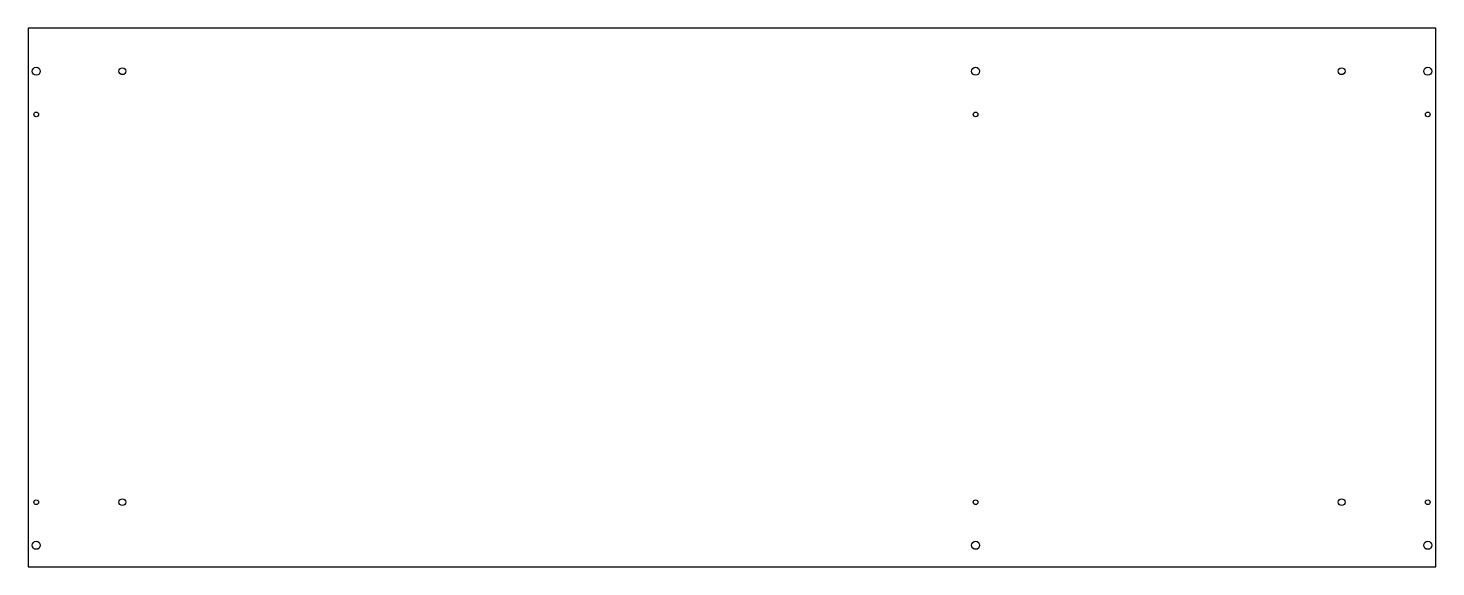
# Model space of a CAD drawing. Extents: x 0 to 1046, y 0 to 400.
import ezdxf

# ---------------------------------------------------------------- set-up
doc = ezdxf.new("R2010")
doc.units = 0
for name, color, linetype in [('LATOE10K50', 7, 'CONTINUOUS'), ('PANEL15K00', 7, 'CONTINUOUS'), ('VERTICA12K00', 7, 'CONTINUOUS'), ('VERTICA6K50', 7, 'CONTINUOUS')]:
    doc.layers.add(name, color=color, linetype=linetype)

msp = doc.modelspace()

# ---------------------------------------------------------------- linework, layer by layer
at = {"layer": 'LATOE10K50', "color": 0}
for centre, radius in [((70, 368), 2.5), ((976, 368), 2.5), ((6, 336), 1.75), ((704, 336), 1.75), ((1040, 336), 1.75), ((6, 48), 1.75), ((70, 48), 2.5), ((704, 48), 1.75), ((976, 48), 2.5), ((1040, 48), 1.75)]:
    msp.add_circle(centre, radius, dxfattribs=at)
at = {"layer": 'PANEL15K00', "color": 0}
msp.add_lwpolyline([(0, 0), (1046, 0), (1046, 400), (0, 400)], close=True, dxfattribs=at)
at = {"layer": 'VERTICA12K00', "color": 0}
for centre in [(6, 368), (704, 368), (1040, 368), (6, 16), (704, 16), (1040, 16)]:
    msp.add_circle(centre, 3, dxfattribs=at)
at = {"layer": 'VERTICA6K50', "color": 0}
for centre, radius in [((70, 368), 2.5), ((976, 368), 2.5), ((6, 336), 1.75), ((704, 336), 1.75), ((1040, 336), 1.75), ((6, 48), 1.75), ((70, 48), 2.5), ((704, 48), 1.75), ((976, 48), 2.5), ((1040, 48), 1.75)]:
    msp.add_circle(centre, radius, dxfattribs=at)

doc.saveas('drawing.dxf')
